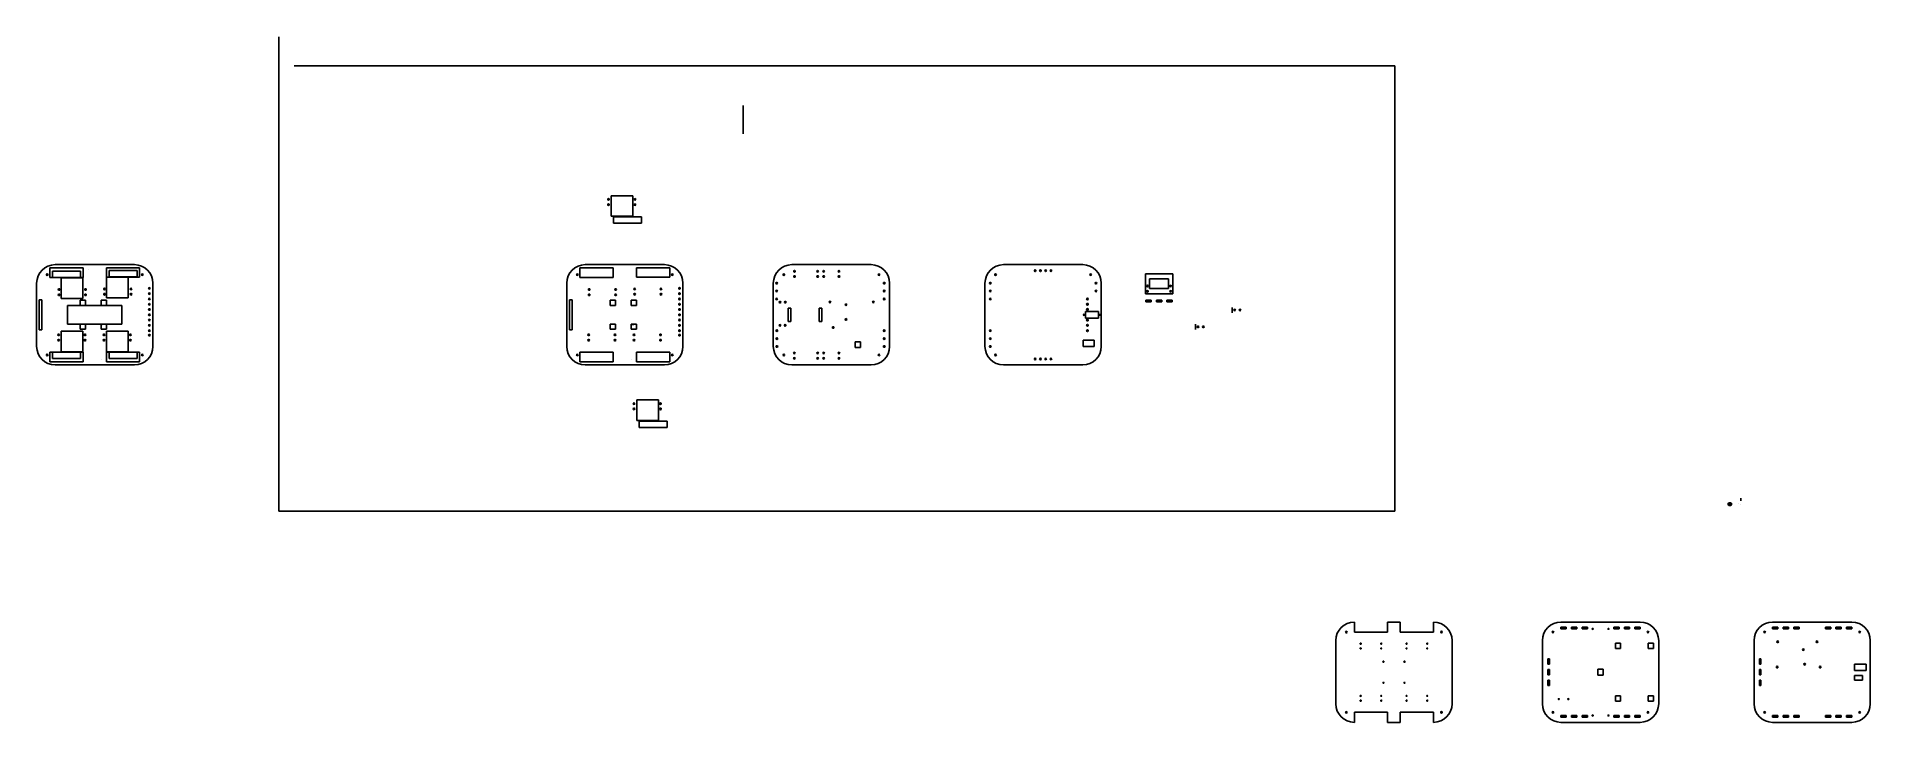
# Model space of a CAD drawing. Header units: millimetres. Extents: x 566 to 4038, y 903 to 2202.
import ezdxf

# ---------------------------------------------------------------- set-up
doc = ezdxf.new("R2010")
doc.units = ezdxf.units.MM

msp = doc.modelspace()

# ---------------------------------------------------------------- linework, layer by layer
for p, q in [((1024.9, 1303.1), (1024.9, 2201.7)), ((1053.9, 2146.7), (3137.8, 2146.7)), ((3137.8, 2146.7), (3137.8, 1303.1)), ((1903.8, 2071.5), (1903.8, 2017.5)), ((591.2, 1745.8), (591.2, 1763.8)), ((654.2, 1763.8), (591.2, 1763.8)), ((654.2, 1745.8), (591.2, 1745.8)), ((601.2, 1769.9), (751.2, 1769.9)), ((654.2, 1745.8), (654.2, 1763.8)), ((664.2, 1760.4), (664.2, 1760.4)), ((698.2, 1745.9), (698.2, 1763.9)), ((761.2, 1763.9), (698.2, 1763.9)), ((698.2, 1745.9), (761.2, 1745.9)), ((761.2, 1745.9), (761.2, 1763.9)), ((1594.8, 1745.8), (1594.8, 1763.8)), ((1657.8, 1763.8), (1594.8, 1763.8)), ((1657.8, 1745.8), (1594.8, 1745.8)), ((1604.8, 1769.9), (1754.8, 1769.9)), ((1657.8, 1745.8), (1657.8, 1763.8)), ((1701.8, 1745.9), (1701.8, 1763.9)), ((1764.8, 1763.9), (1701.8, 1763.9)), ((1701.8, 1745.9), (1764.8, 1745.9)), ((1764.8, 1745.9), (1764.8, 1763.9)), ((1995.9, 1769.9), (2145.9, 1769.9)), ((2546.7, 1769.9), (2396.7, 1769.9)), ((2665.3, 1752.8), (2665.3, 1714.8)), ((2665.3, 1752.8), (2717.3, 1752.8)), ((2673.3, 1742.8), (2673.3, 1724.8)), ((2709.3, 1742.8), (2673.3, 1742.8)), ((2709.3, 1724.8), (2709.3, 1742.8)), ((2717.3, 1752.8), (2717.3, 1714.8)), ((566.2, 1614.9), (566.2, 1734.9)), ((576.2, 1703.4), (571.2, 1703.4)), ((571.2, 1703.4), (571.2, 1646.4)), ((576.2, 1646.4), (576.2, 1703.4)), ((648.4, 1692.4), (648.4, 1702.4)), ((648.4, 1702.4), (658.4, 1702.4)), ((658.4, 1702.4), (658.4, 1692.4)), ((688.4, 1692.4), (688.4, 1702.4)), ((688.4, 1702.4), (698.4, 1702.4)), ((698.4, 1702.4), (698.4, 1692.4)), ((786.2, 1734.9), (786.2, 1614.9)), ((1569.8, 1614.9), (1569.8, 1734.9)), ((1579.8, 1703.4), (1574.8, 1703.4)), ((1574.8, 1703.4), (1574.8, 1646.4)), ((1579.8, 1646.4), (1579.8, 1703.4)), ((1652, 1692.4), (1652, 1702.4)), ((1652, 1702.4), (1662, 1702.4)), ((1662, 1702.4), (1662, 1692.4)), ((1692, 1692.4), (1692, 1702.4)), ((1692, 1702.4), (1702, 1702.4)), ((1702, 1702.4), (1702, 1692.4)), ((1789.8, 1734.9), (1789.8, 1614.9)), ((1960.9, 1734.9), (1960.9, 1614.9)), ((2180.9, 1614.9), (2180.9, 1734.9)), ((2361.7, 1734.9), (2361.7, 1614.9)), ((2581.7, 1614.9), (2581.7, 1734.9)), ((2665.3, 1714.8), (2717.3, 1714.8)), ((2666.3, 1702.5), (2676.3, 1702.5)), ((2666.3, 1702.5), (2666.3, 1699.5)), ((2673.3, 1724.8), (2709.3, 1724.8)), ((2676.3, 1699.5), (2676.3, 1702.5)), ((2686.3, 1702.5), (2696.3, 1702.5)), ((2686.3, 1702.5), (2686.3, 1699.5)), ((2696.3, 1699.5), (2696.3, 1702.5)), ((2706.3, 1702.5), (2716.3, 1702.5)), ((2706.3, 1702.5), (2706.3, 1699.5)), ((2716.3, 1699.5), (2716.3, 1702.5)), ((624.7, 1657.4), (624.7, 1692.4)), ((624.7, 1692.4), (727.7, 1692.4)), ((658.4, 1692.4), (648.4, 1692.4)), ((698.4, 1692.4), (688.4, 1692.4)), ((727.7, 1692.4), (727.7, 1657.4)), ((1662, 1692.4), (1652, 1692.4)), ((1702, 1692.4), (1692, 1692.4)), ((1993.9, 1687.6), (1988.9, 1687.6)), ((1988.9, 1687.6), (1988.9, 1662.2)), ((1993.9, 1662.2), (1993.9, 1687.6)), ((2052.9, 1687.6), (2047.9, 1687.6)), ((2047.9, 1687.6), (2047.9, 1662.2)), ((2052.9, 1662.2), (2052.9, 1687.6)), ((2576.7, 1681.4), (2551.7, 1681.4)), ((2551.7, 1681.4), (2551.7, 1668.4)), ((2551.7, 1668.4), (2576.7, 1668.4)), ((2576.7, 1668.4), (2576.7, 1681.4)), ((2666.3, 1699.5), (2676.3, 1699.5)), ((2686.3, 1699.5), (2696.3, 1699.5)), ((2706.3, 1699.5), (2716.3, 1699.5)), ((2830, 1688.9), (2830, 1678.9)), ((571.2, 1646.4), (576.2, 1646.4)), ((612.7, 1643.9), (653.7, 1643.9)), ((612.7, 1604.9), (612.7, 1643.9)), ((624.7, 1657.4), (727.7, 1657.4)), ((648.4, 1647.4), (648.4, 1657.4)), ((648.4, 1657.4), (658.4, 1657.4)), ((658.4, 1647.4), (648.4, 1647.4)), ((653.7, 1643.9), (653.7, 1604.9)), ((658.4, 1657.4), (658.4, 1647.4)), ((688.4, 1647.4), (688.4, 1657.4)), ((688.4, 1657.4), (698.4, 1657.4)), ((698.4, 1647.4), (688.4, 1647.4)), ((691.7, 1655.2), (691.7, 1655.2)), ((698.4, 1657.4), (698.4, 1647.4)), ((1574.8, 1646.4), (1579.8, 1646.4)), ((1652, 1647.4), (1652, 1657.4)), ((1662, 1657.4), (1652, 1657.4)), ((1662, 1647.4), (1652, 1647.4)), ((1662, 1657.4), (1662, 1647.4)), ((1692, 1647.4), (1692, 1657.4)), ((1702, 1657.4), (1692, 1657.4)), ((1702, 1647.4), (1692, 1647.4)), ((1695.2, 1655.2), (1695.3, 1655.2)), ((1702, 1657.4), (1702, 1647.4)), ((1993.9, 1662.2), (1988.9, 1662.2)), ((2052.9, 1662.2), (2047.9, 1662.2)), ((2760.5, 1657.2), (2760.5, 1647.2)), ((622.7, 1603.9), (591.2, 1603.9)), ((591.2, 1603.9), (591.2, 1585.9)), ((596.2, 1591.9), (596.2, 1603.9)), ((596.2, 1603.9), (649.2, 1603.9)), ((612.7, 1604.9), (622.7, 1604.9)), ((622.7, 1604.9), (653.7, 1604.9)), ((622.7, 1603.9), (654.2, 1603.9)), ((649.2, 1603.9), (649.2, 1591.9)), ((654.2, 1603.9), (654.2, 1585.9)), ((698.2, 1603.9), (761.2, 1603.9)), ((698.2, 1603.9), (698.2, 1585.9)), ((761.2, 1603.9), (761.2, 1585.9)), ((1594.8, 1603.9), (1594.8, 1585.9)), ((1594.8, 1603.9), (1657.8, 1603.9)), ((1657.8, 1603.9), (1657.8, 1585.9)), ((1701.8, 1603.9), (1701.8, 1585.9)), ((1701.8, 1603.9), (1764.8, 1603.9)), ((1764.8, 1603.9), (1764.8, 1585.9)), ((2115.9, 1623.9), (2125.9, 1623.9)), ((2115.9, 1612.9), (2115.9, 1623.9)), ((2125.9, 1612.9), (2115.9, 1612.9)), ((2125.9, 1623.9), (2125.9, 1612.9)), ((2547.7, 1626.8), (2568.7, 1626.9)), ((2547.7, 1614.9), (2547.7, 1626.8)), ((2568.7, 1614.9), (2547.7, 1614.9)), ((2568.7, 1626.9), (2568.7, 1614.9)), ((591.2, 1585.9), (654.2, 1585.9)), ((649.2, 1591.9), (596.2, 1591.9)), ((601.2, 1579.9), (751.2, 1579.9)), ((664.2, 1579.9), (688.2, 1579.9)), ((688.2, 1589.4), (688.2, 1589.4)), ((698.2, 1585.9), (761.2, 1585.9)), ((1594.8, 1585.9), (1657.8, 1585.9)), ((1604.8, 1579.9), (1754.8, 1579.9)), ((1667.8, 1579.9), (1691.8, 1579.9)), ((1691.8, 1589.4), (1691.8, 1589.4)), ((1701.8, 1585.9), (1764.8, 1585.9)), ((1995.9, 1579.9), (2145.9, 1579.9)), ((2396.7, 1579.9), (2546.7, 1579.9)), ((1733.3, 1473.7), (1733.3, 1474.7)), ((3792.5, 1322.7, 31.6), (3792.5, 1327.8, 31.6)), ((3792.5, 1327.8, 31.6), (3792.5, 1327.8, 36.5)), ((3792.5, 1327.8, 36.5), (3792.5, 1322.6, 36.5)), ((3792.5, 1322.7, 36), (3792.5, 1322.7, 31.6)), ((3792.5, 1322.6, 36.5), (3792.5, 1322.7, 36)), ((3137.8, 1303.1), (1024.9, 1303.1)), ((3770.2, 1318.6), (3768.2, 1316.1)), ((3770.2, 1313.6), (3768.2, 1316.1)), ((3770.2, 1318.6), (3773.7, 1318.6)), ((3770.2, 1313.6), (3773.7, 1313.6)), ((3773.7, 1318.6), (3776, 1316.1)), ((3776, 1316.1), (3773.7, 1313.6)), ((3789.1, 1318.4), (3789.2, 1318.4)), ((3791.8, 1316.1, 35), (3791.8, 1316.1, 36)), ((3791.8, 1316.1, 35), (3791.8, 1316.1, 15)), ((3061, 1083.5), (3061, 1093)), ((3061, 1083.5), (3061, 1074)), ((3124, 1083.5), (3124, 1093)), ((3124, 1093), (3148, 1093)), ((3124, 1083.5), (3124, 1083.5)), ((3124, 1083.5), (3124, 1074)), ((3148, 1083.5), (3148, 1093)), ((3148, 1083.5), (3148, 1074)), ((3211, 1074), (3211, 1093)), ((3211, 1083.5), (3211, 1083.5)), ((3211, 1083.5), (3211, 1074)), ((3602.2, 1093), (3452.2, 1093)), ((3452.2, 1083), (3462.2, 1083)), ((3452.2, 1083), (3452.2, 1080)), ((3452.2, 1080), (3462.2, 1080)), ((3462.2, 1080), (3462.2, 1083)), ((3472.2, 1083), (3482.2, 1083)), ((3472.2, 1083), (3472.2, 1080)), ((3472.2, 1080), (3482.2, 1080)), ((3482.2, 1080), (3482.2, 1083)), ((3492.2, 1083), (3502.2, 1083)), ((3492.2, 1083), (3492.2, 1080)), ((3492.2, 1080), (3502.2, 1080)), ((3502.2, 1080), (3502.2, 1083)), ((3552.2, 1083), (3562.2, 1083)), ((3552.2, 1083), (3552.2, 1080)), ((3552.2, 1080), (3562.2, 1080)), ((3562.2, 1080), (3562.2, 1083)), ((3572.2, 1083), (3582.2, 1083)), ((3572.2, 1083), (3572.2, 1080)), ((3572.2, 1080), (3582.2, 1080)), ((3582.2, 1080), (3582.2, 1083)), ((3592.2, 1083), (3602.2, 1083)), ((3592.2, 1083), (3592.2, 1080)), ((3592.2, 1080), (3602.2, 1080)), ((3602.2, 1080), (3602.2, 1083)), ((4002.9, 1093), (3852.9, 1093)), ((3852.9, 1083), (3862.9, 1083)), ((3852.9, 1083), (3852.9, 1080)), ((3852.9, 1080), (3862.9, 1080)), ((3862.9, 1080), (3862.9, 1083)), ((3872.9, 1083), (3882.9, 1083)), ((3872.9, 1083), (3872.9, 1080)), ((3872.9, 1080), (3882.9, 1080)), ((3882.9, 1080), (3882.9, 1083)), ((3892.9, 1083), (3902.9, 1083)), ((3892.9, 1083), (3892.9, 1080)), ((3892.9, 1080), (3902.9, 1080)), ((3902.9, 1080), (3902.9, 1083)), ((3952.9, 1083), (3962.9, 1083)), ((3952.9, 1083), (3952.9, 1080)), ((3952.9, 1080), (3962.9, 1080)), ((3962.9, 1080), (3962.9, 1083)), ((3972.9, 1083), (3982.9, 1083)), ((3972.9, 1083), (3972.9, 1080)), ((3972.9, 1080), (3982.9, 1080)), ((3982.9, 1080), (3982.9, 1083)), ((3992.9, 1083), (4002.9, 1083)), ((3992.9, 1083), (3992.9, 1080)), ((3992.9, 1080), (4002.9, 1080)), ((4002.9, 1080), (4002.9, 1083)), ((3026, 938), (3026, 1058)), ((3046, 1071.5, 35), (3046, 1074, 35)), ((3092.5, 1074), (3061, 1074)), ((3121, 1074), (3064, 1074)), ((3092.5, 1074), (3124, 1074)), ((3179.5, 1074), (3148, 1074)), ((3208, 1074), (3151, 1074)), ((3179.5, 1074), (3211, 1074)), ((3246, 1058), (3246, 938)), ((3417.2, 1058), (3417.2, 938)), ((3555.2, 1053), (3555.2, 1043)), ((3565.2, 1053), (3555.2, 1053)), ((3555.2, 1043), (3565.2, 1043)), ((3565.2, 1043), (3565.2, 1053)), ((3617.2, 1043), (3617.2, 1053)), ((3617.2, 1053), (3627.2, 1053)), ((3627.2, 1043), (3617.2, 1043)), ((3627.2, 1053), (3627.2, 1043)), ((3637.2, 938), (3637.2, 1058)), ((3817.9, 1058), (3817.9, 938)), ((4037.9, 938), (4037.9, 1058)), ((3427.2, 1013), (3427.2, 1023)), ((3430.2, 1023), (3427.2, 1023)), ((3427.2, 1013), (3430.2, 1013)), ((3430.2, 1013), (3430.2, 1023)), ((3827.9, 1013), (3827.9, 1023)), ((3830.9, 1023), (3827.9, 1023)), ((3827.9, 1013), (3830.9, 1013)), ((3830.9, 1013), (3830.9, 1023)), ((4007.9, 1001), (4007.9, 1013)), ((4007.9, 1013), (4029.9, 1013)), ((4029.9, 1013), (4029.9, 1001)), ((3118.9, 979.8), (3118.9, 979.8)), ((3427.2, 993), (3427.2, 1003)), ((3430.2, 1003), (3427.2, 1003)), ((3427.2, 993), (3430.2, 993)), ((3427.2, 973), (3427.2, 983)), ((3430.2, 983), (3427.2, 983)), ((3427.2, 973), (3430.2, 973)), ((3430.2, 993), (3430.2, 1003)), ((3430.2, 973), (3430.2, 983)), ((3522.2, 1003.5), (3532.2, 1003.5)), ((3522.2, 992.5), (3522.2, 1003.5)), ((3532.2, 992.5), (3522.2, 992.5)), ((3532.2, 1003.5), (3532.2, 992.5)), ((3827.9, 993), (3827.9, 1003)), ((3830.9, 1003), (3827.9, 1003)), ((3827.9, 993), (3830.9, 993)), ((3827.9, 973), (3827.9, 983)), ((3830.9, 983), (3827.9, 983)), ((3827.9, 973), (3830.9, 973)), ((3830.9, 993), (3830.9, 1003)), ((3830.9, 973), (3830.9, 983)), ((4029.9, 1001), (4007.9, 1001)), ((4007.9, 983), (4007.9, 992)), ((4007.9, 992), (4022.9, 992)), ((4022.9, 983), (4007.9, 983)), ((4022.9, 992), (4022.9, 983)), ((3555.2, 943), (3555.2, 953)), ((3555.2, 953), (3565.2, 953)), ((3565.2, 943), (3555.2, 943)), ((3565.2, 953), (3565.2, 943)), ((3627.2, 953), (3617.2, 953)), ((3617.2, 953), (3617.2, 943)), ((3617.2, 943), (3627.2, 943)), ((3627.2, 943), (3627.2, 953)), ((3092.5, 922), (3061, 922)), ((3061, 912.5), (3061, 922)), ((3061, 912.5), (3061, 903)), ((3061, 912.5), (3061, 912.5)), ((3064, 922), (3121, 922)), ((3092.5, 922), (3124, 922)), ((3121, 922), (3112, 922)), ((3124, 912.5), (3124, 922)), ((3124, 912.5), (3124, 903)), ((3124, 903), (3148, 903)), ((3179.5, 922), (3148, 922)), ((3148, 912.5), (3148, 922)), ((3148, 912.5), (3148, 903)), ((3148, 912.5), (3148, 912.5)), ((3151, 922), (3208, 922)), ((3151, 922), (3160, 922)), ((3179.5, 922), (3211, 922)), ((3211, 912.5), (3211, 922)), ((3211, 912.5), (3211, 903)), ((3452.2, 916), (3462.2, 916)), ((3452.2, 916), (3452.2, 913)), ((3452.2, 913), (3462.2, 913)), ((3452.2, 903), (3602.2, 903)), ((3462.2, 913), (3462.2, 916)), ((3472.2, 916), (3482.2, 916)), ((3472.2, 916), (3472.2, 913)), ((3472.2, 913), (3482.2, 913)), ((3482.2, 913), (3482.2, 916)), ((3492.2, 916), (3502.2, 916)), ((3492.2, 916), (3492.2, 913)), ((3492.2, 913), (3502.2, 913)), ((3502.2, 913), (3502.2, 916)), ((3552.2, 916), (3562.2, 916)), ((3552.2, 916), (3552.2, 913)), ((3552.2, 913), (3562.2, 913)), ((3562.2, 913), (3562.2, 916)), ((3572.2, 916), (3582.2, 916)), ((3572.2, 916), (3572.2, 913)), ((3572.2, 913), (3582.2, 913)), ((3582.2, 913), (3582.2, 916)), ((3592.2, 916), (3602.2, 916)), ((3592.2, 916), (3592.2, 913)), ((3592.2, 913), (3602.2, 913)), ((3602.2, 913), (3602.2, 916)), ((3852.9, 916), (3862.9, 916)), ((3852.9, 916), (3852.9, 913)), ((3852.9, 913), (3862.9, 913)), ((3852.9, 903), (4002.9, 903)), ((3862.9, 913), (3862.9, 916)), ((3872.9, 916), (3882.9, 916)), ((3872.9, 916), (3872.9, 913)), ((3872.9, 913), (3882.9, 913)), ((3882.9, 913), (3882.9, 916)), ((3892.9, 916), (3902.9, 916)), ((3892.9, 916), (3892.9, 913)), ((3892.9, 913), (3902.9, 913)), ((3902.9, 913), (3902.9, 916)), ((3952.9, 916), (3962.9, 916)), ((3952.9, 916), (3952.9, 913)), ((3952.9, 913), (3962.9, 913)), ((3962.9, 913), (3962.9, 916)), ((3972.9, 916), (3982.9, 916)), ((3972.9, 916), (3972.9, 913)), ((3972.9, 913), (3982.9, 913)), ((3982.9, 913), (3982.9, 916)), ((3992.9, 916), (4002.9, 916)), ((3992.9, 916), (3992.9, 913)), ((3992.9, 913), (4002.9, 913)), ((4002.9, 913), (4002.9, 916))]:
    msp.add_line(p, q)
at = {"color": 6}
for p, q in [((1653.9, 1900.5), (1694.9, 1900.5)), ((1653.9, 1861.5), (1653.9, 1900.5)), ((1694.9, 1861.5), (1694.9, 1900.5)), ((1684.9, 1861.5), (1653.9, 1861.5)), ((1684.9, 1861.5), (1694.9, 1861.5)), ((612.7, 1705.8), (612.7, 1744.8)), ((612.7, 1744.8), (622.7, 1744.8)), ((653.7, 1744.8), (622.7, 1744.8)), ((653.7, 1705.8), (653.7, 1744.8)), ((698.7, 1706.9), (698.7, 1745.9)), ((698.7, 1745.9), (708.7, 1745.9)), ((739.7, 1745.9), (708.7, 1745.9)), ((739.7, 1706.9), (739.7, 1745.9)), ((612.7, 1705.8), (653.7, 1705.8)), ((698.7, 1706.9), (739.7, 1706.9)), ((739.7, 1643.9), (698.7, 1643.9)), ((698.7, 1643.9), (698.7, 1604.9)), ((739.7, 1643.9), (739.7, 1604.9)), ((698.7, 1604.9), (729.7, 1604.9)), ((739.7, 1604.9), (729.7, 1604.9)), ((1702.3, 1513.7), (1743.3, 1513.7)), ((1702.3, 1474.7), (1702.3, 1513.7)), ((1743.3, 1474.7), (1743.3, 1513.7)), ((1733.3, 1474.7), (1702.3, 1474.7)), ((1733.3, 1474.7), (1743.3, 1474.7))]:
    msp.add_line(p, q, dxfattribs=at)
at = {"color": 2}
for p, q in [((1658.4, 1860.5), (1658.4, 1848.5)), ((1711.4, 1860.5), (1658.4, 1860.5)), ((1658.4, 1848.5), (1711.4, 1848.5)), ((1711.4, 1848.5), (1711.4, 1860.5)), ((596.2, 1745.8), (596.2, 1757.8)), ((596.2, 1757.8), (649.2, 1757.8)), ((649.2, 1745.8), (596.2, 1745.8)), ((649.2, 1757.8), (649.2, 1745.8)), ((703.2, 1746.9), (703.2, 1758.9)), ((703.2, 1758.9), (756.2, 1758.9)), ((756.2, 1746.9), (703.2, 1746.9)), ((756.2, 1758.9), (756.2, 1746.9)), ((703.2, 1591.9), (703.2, 1603.9)), ((703.2, 1603.9), (756.2, 1603.9)), ((756.2, 1603.9), (756.2, 1591.9)), ((756.2, 1591.9), (703.2, 1591.9)), ((1706.8, 1473.7), (1706.8, 1461.7)), ((1759.8, 1473.7), (1706.8, 1473.7)), ((1706.8, 1461.7), (1759.8, 1461.7)), ((1759.8, 1461.7), (1759.8, 1473.7))]:
    msp.add_line(p, q, dxfattribs=at)
for centre, radius in [((1648.9, 1893.5), 1.5), ((1648.9, 1883.5), 1.5), ((1698.9, 1893.5), 1.5), ((1698.9, 1883.5), 1.5), ((586.2, 1750.9), 1.5), ((766.2, 1750.9), 1.5), ((1589.8, 1750.9), 1.5), ((1769.8, 1750.9), 1.5), ((1967.3, 1734.9), 1.5), ((1980.9, 1750.9), 1.5), ((2001, 1757.4), 1.5), ((2001, 1747.4), 1.5), ((2045, 1757.4), 1.5), ((2045, 1747.4), 1.5), ((2056.4, 1757.4), 1.5), ((2056.4, 1747.4), 1.5), ((2085.4, 1757.4), 1.5), ((2085.4, 1747.4), 1.5), ((2160.9, 1750.9), 1.5), ((2170.9, 1734.9), 1.5), ((2371.7, 1734.9), 1.5), ((2381.7, 1750.9), 1.5), ((2456.7, 1758.4), 1.5), ((2466.7, 1758.4), 1.5), ((2476.7, 1758.4), 1.5), ((2486.7, 1758.4), 1.5), ((2561.7, 1750.9), 1.5), ((2571.7, 1734.9), 1.5), ((608.7, 1722.8), 1.5), ((608.7, 1712.8), 1.5), ((658.7, 1722.8), 1.5), ((658.7, 1712.8), 1.5), ((694.7, 1723.9), 1.5), ((694.7, 1713.9), 1.5), ((744.7, 1723.9), 1.5), ((744.7, 1713.9), 1.5), ((779.7, 1724.9), 1.5), ((779.7, 1714.9), 1.5), ((779.7, 1704.9), 1.5), ((1612.3, 1722.8), 1.5), ((1612.3, 1712.8), 1.5), ((1662.3, 1722.8), 1.5), ((1662.3, 1712.8), 1.5), ((1698.3, 1723.9), 1.5), ((1698.3, 1713.9), 1.5), ((1748.3, 1723.9), 1.5), ((1748.3, 1713.9), 1.5), ((1783.3, 1724.9), 1.5), ((1783.3, 1714.9), 1.5), ((1783.3, 1704.9), 1.5), ((1967.3, 1719.9), 1.5), ((1967.3, 1704.9), 1.5), ((2170.9, 1719.9), 1.5), ((2170.9, 1704.9), 1.5), ((2371.7, 1719.9), 1.5), ((2371.7, 1704.9), 1.5), ((2555.7, 1704.9), 1.65), ((2555.7, 1704.9), 1.65), ((2571.7, 1719.9), 1.5), ((2669.3, 1729.3), 1.5), ((2669.3, 1719.3), 1.5), ((2713.3, 1729.3), 1.5), ((2713.3, 1719.3), 1.5), ((779.7, 1694.9), 1.5), ((779.7, 1684.9), 1.5), ((779.7, 1674.9), 1.5), ((1783.3, 1694.9), 1.5), ((1783.3, 1684.9), 1.5), ((1783.3, 1674.9), 1.5), ((1973.5, 1698.9), 1.5), ((1983.5, 1698.9), 1.5), ((2068.3, 1699.1), 1.5), ((2098.4, 1694), 1.5), ((2098.4, 1666.1), 1.5), ((2150.5, 1699.1), 1.5), ((2549.2, 1674.9), 1), ((2549.2, 1674.9), 1), ((2555.7, 1694.9), 1.65), ((2555.7, 1694.9), 1.65), ((2555.7, 1684.9), 1.65), ((2555.7, 1684.9), 1.65), ((2555.7, 1664.9), 1.65), ((2555.7, 1664.9), 1.65), ((2579.2, 1674.9), 1), ((2579.2, 1674.9), 1), ((2834.5, 1683.9), 1.5), ((2844.5, 1683.9), 1.5), ((607.7, 1636.9), 1.5), ((657.7, 1636.9), 1.5), ((693.7, 1636.9), 1.5), ((743.7, 1636.9), 1.5), ((779.7, 1664.9), 1.5), ((779.7, 1654.9), 1.5), ((779.7, 1644.9), 1.5), ((779.7, 1636.4), 1.5), ((1611.3, 1636.9), 1.5), ((1661.3, 1636.9), 1.5), ((1697.3, 1636.9), 1.5), ((1747.3, 1636.9), 1.5), ((1783.3, 1664.9), 1.5), ((1783.3, 1654.9), 1.5), ((1783.3, 1644.9), 1.5), ((1783.3, 1636.4), 1.5), ((1967.7, 1644.9), 1.5), ((1973.4, 1654.9), 1.5), ((1983.4, 1654.9), 1.5), ((2074.3, 1650.9), 1.5), ((2170.9, 1644.9), 1.5), ((2371.7, 1644.9), 1.5), ((2555.7, 1654.9), 1.65), ((2555.7, 1654.9), 1.65), ((2555.7, 1644.9), 1.65), ((2555.7, 1644.9), 1.65), ((2765, 1652.2), 1.5), ((2775, 1652.2), 1.5), ((586.2, 1598.9), 1.5), ((607.7, 1626.9), 1.5), ((657.7, 1626.9), 1.5), ((693.7, 1626.9), 1.5), ((743.7, 1626.9), 1.5), ((766.2, 1598.9), 1.5), ((1589.8, 1598.9), 1.5), ((1611.3, 1626.9), 1.5), ((1661.3, 1626.9), 1.5), ((1697.3, 1626.9), 1.5), ((1747.3, 1626.9), 1.5), ((1769.8, 1598.9), 1.5), ((1967.7, 1629.9), 1.5), ((1967.7, 1614.9), 1.5), ((1980.9, 1598.9), 1.5), ((2000.9, 1602.4), 1.5), ((2044.9, 1602.4), 1.5), ((2056.4, 1602.4), 1.5), ((2085.4, 1602.4), 1.5), ((2160.9, 1598.9), 1.5), ((2170.9, 1629.9), 1.5), ((2170.9, 1614.9), 1.5), ((2371.7, 1629.9), 1.5), ((2371.7, 1614.9), 1.5), ((2381.7, 1598.9), 1.5), ((2000.9, 1592.4), 1.5), ((2044.9, 1592.4), 1.5), ((2056.4, 1592.4), 1.5), ((2085.4, 1592.4), 1.5), ((2456.7, 1591.4), 1.5), ((2466.7, 1591.4), 1.5), ((2476.7, 1591.4), 1.5), ((2486.7, 1591.4), 1.5), ((1697.3, 1506.7), 1.5), ((1697.3, 1496.7), 1.5), ((1747.3, 1506.7), 1.5), ((1747.3, 1496.7), 1.5), ((3772, 1316.1), 1.5), ((3772, 1316.1), 1), ((3512.2, 1080), 1), ((3542.2, 1080), 1), ((3046, 1074), 1.5), ((3073, 1052), 1), ((3073, 1043), 1), ((3112, 1052), 1), ((3112, 1043), 1), ((3160, 1052), 1), ((3160, 1043), 1), ((3199, 1052), 1), ((3199, 1043), 1), ((3226, 1074), 1.5), ((3437.2, 1074), 1.5), ((3617.2, 1074), 1.5), ((3837.9, 1074), 1.5), ((3862.5, 1055.6), 1.5), ((3911, 1040.6), 1.5), ((3937, 1055.6), 1.5), ((4017.9, 1074), 1.5), ((3116, 1018), 1), ((3156, 1018), 1), ((3861.5, 1007.6), 1.5), ((3913.5, 1013.1), 1.5), ((3943, 1007.6), 1.5), ((3116, 978), 1), ((3156, 978), 1), ((3073, 953), 1), ((3073, 944), 1), ((3112, 953), 1), ((3112, 944), 1), ((3160, 953), 1), ((3160, 944), 1), ((3199, 953), 1), ((3199, 944), 1), ((3448.2, 947.1), 1), ((3466.2, 947.1), 1), ((3046, 922), 1.5), ((3226, 922), 1.5), ((3437.2, 922), 1.5), ((3512.2, 916), 1), ((3542.2, 916), 1), ((3617.2, 922), 1.5), ((3837.9, 922), 1.5), ((4017.9, 922), 1.5)]:
    msp.add_circle(centre, radius)
for centre, start, end in [((601.2, 1734.9), 90, 180), ((751.2, 1734.9), 0, 90), ((1604.8, 1734.9), 90, 180), ((1754.8, 1734.9), 0, 90), ((1995.9, 1734.9), 90, 180), ((2145.9, 1734.9), 0, 90), ((2396.7, 1734.9), 90, 180), ((2546.7, 1734.9), 0, 90), ((601.2, 1614.9), 180, 270), ((751.2, 1614.9), 270, 0), ((1604.8, 1614.9), 180, 270), ((1754.8, 1614.9), 270, 0), ((1995.9, 1614.9), 180, 270), ((2145.9, 1614.9), 270, 0), ((2396.7, 1614.9), 180, 270), ((2546.7, 1614.9), 270, 0), ((3061, 1058), 90, 180), ((3211, 1058), 0, 90), ((3452.2, 1058), 90, 180), ((3602.2, 1058), 0, 90), ((3852.9, 1058), 90, 180), ((4002.9, 1058), 0, 90), ((3061, 938), 180, 270), ((3211, 938), 270, 0), ((3452.2, 938), 180, 270), ((3602.2, 938), 270, 0), ((3852.9, 938), 180, 270), ((4002.9, 938), 270, 0)]:
    msp.add_arc(centre, 35, start, end)

doc.saveas('drawing.dxf')
